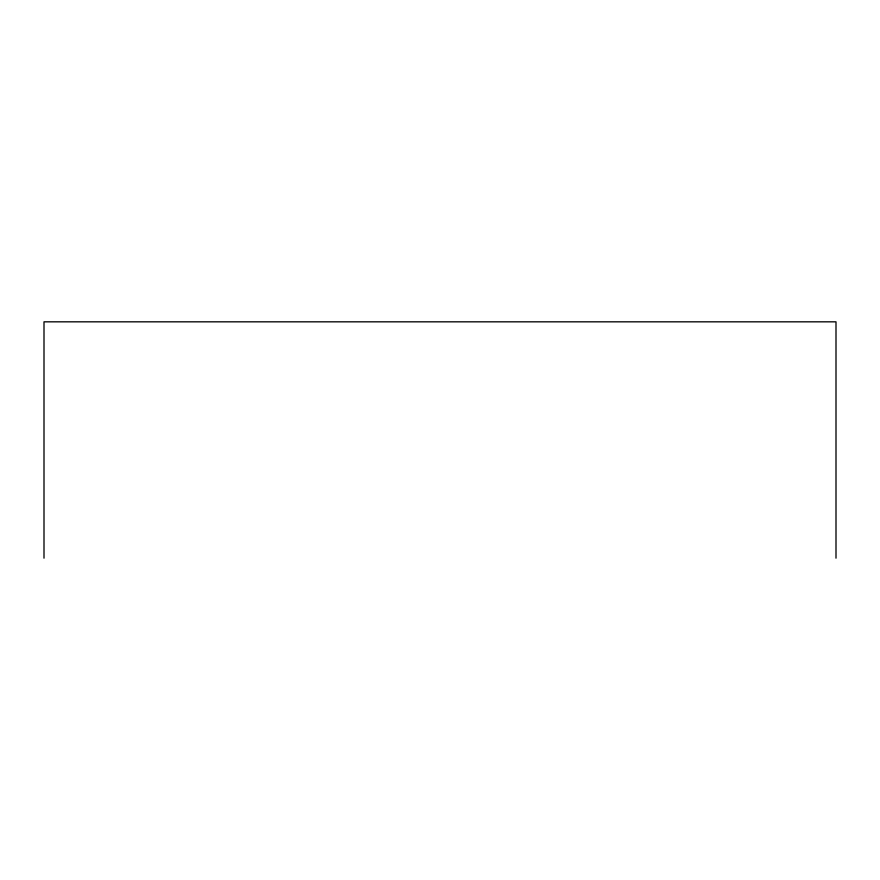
<?xml version="1.0" encoding="UTF-8"?>
<svg xmlns="http://www.w3.org/2000/svg" width="880" height="880" viewBox="0 0 880 880"><rect width="100%" height="100%" fill="white"/><g stroke="black" fill="none" stroke-linecap="round" stroke-linejoin="round"><path stroke-width="1.32" d="M836 558.173L836 321.827L44 321.827L44 558.173"/></g></svg>
